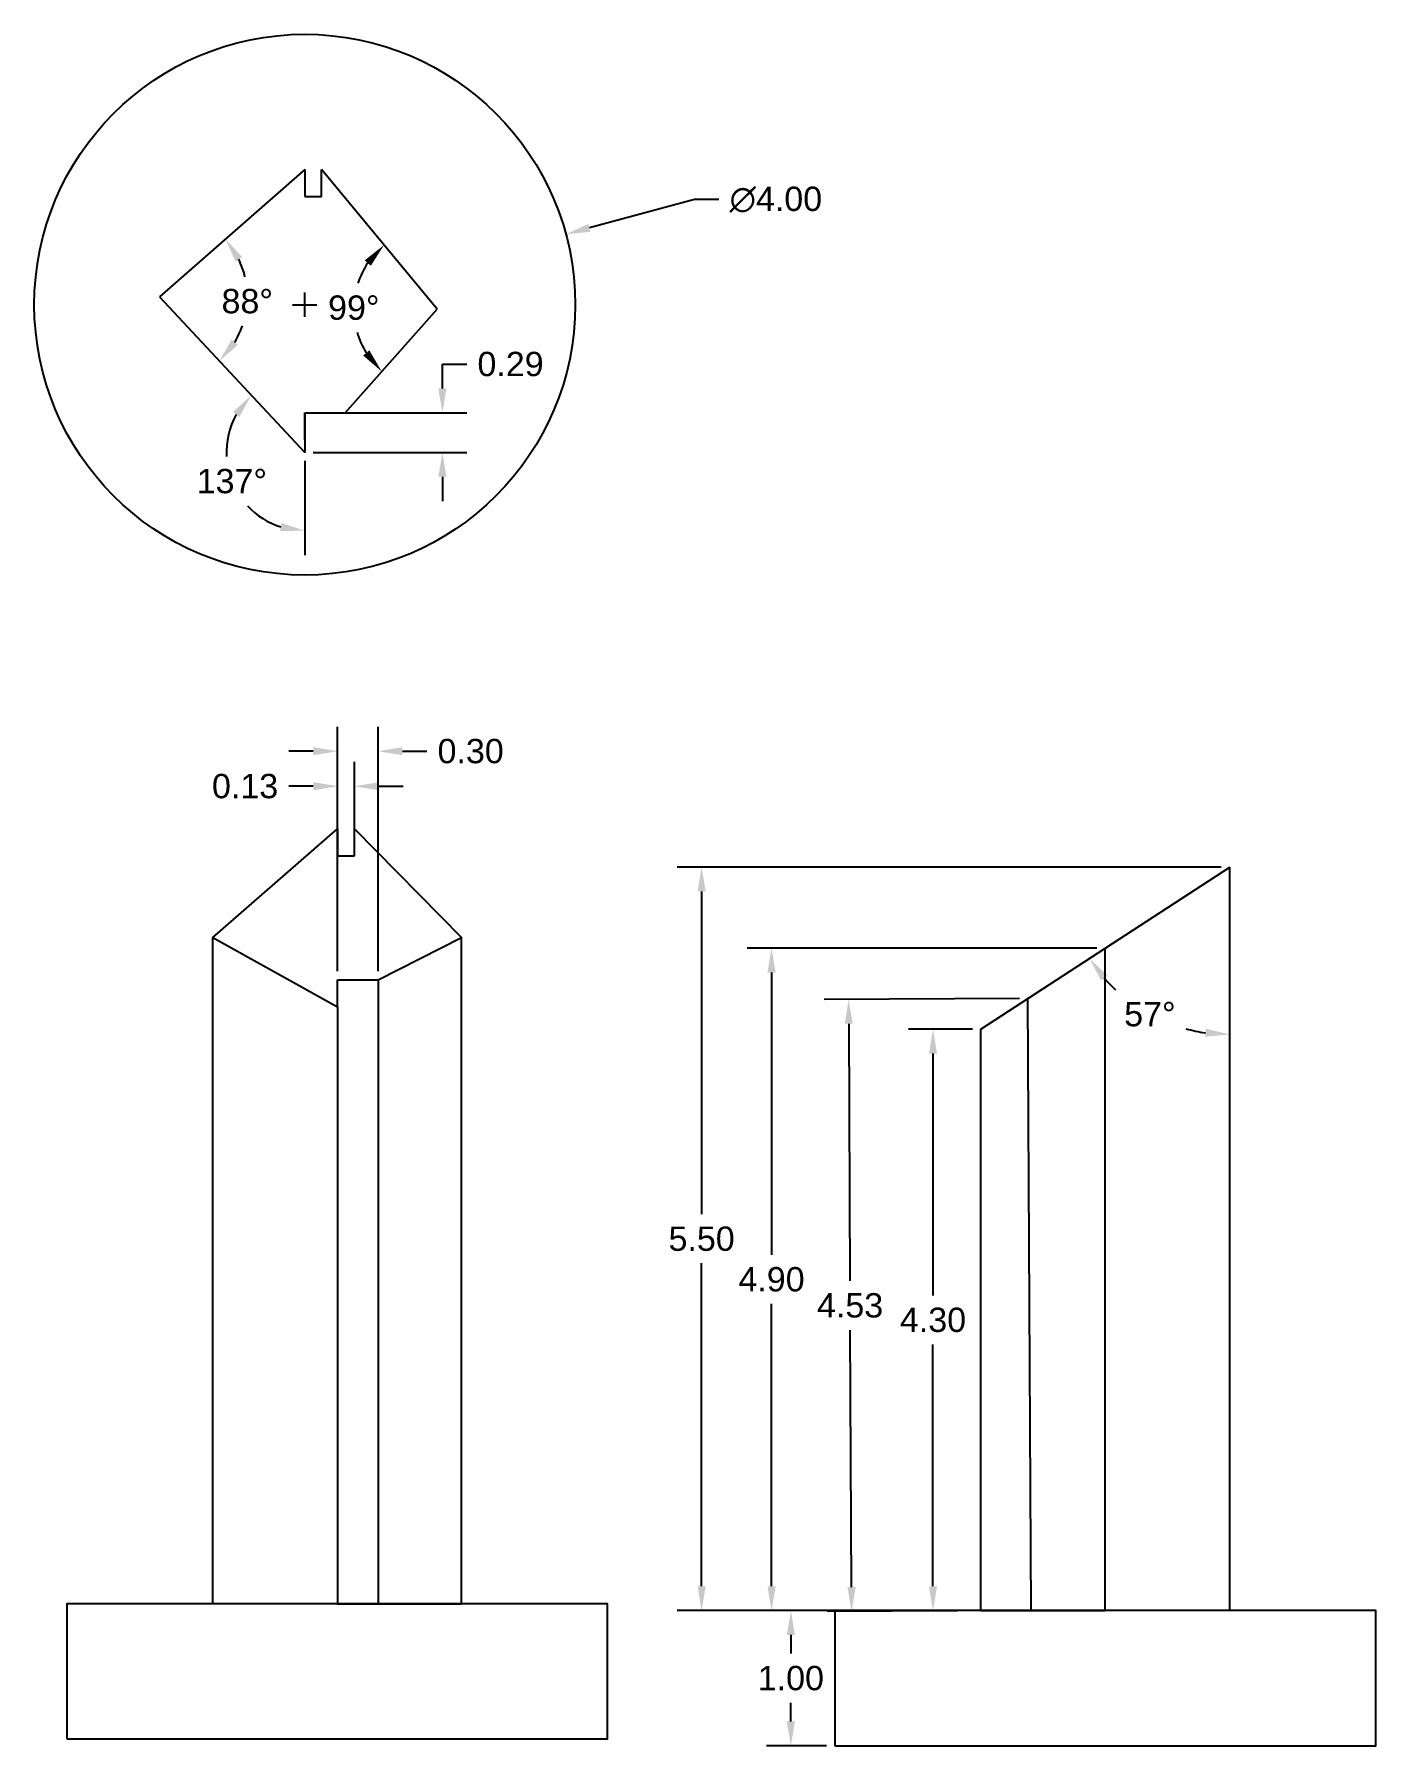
# Model space of a CAD drawing. Header units: centimetres. Extents: x 3.8 to 13.7, y 3.9 to 16.6.
import ezdxf

# ---------------------------------------------------------------- set-up
doc = ezdxf.new("R2010")
doc.units = ezdxf.units.CM
doc.header["$MEASUREMENT"] = 0
doc.styles.get("Standard").update_dxf_attribs({"font": 'arial.ttf'})
doc.dimstyles.get("Standard").update_dxf_attribs({"dimtxt": 0.18, "dimasz": 0.18, "dimexe": 0.18, "dimexo": 0.0625, "dimgap": 0.09, "dimtad": 0, "dimtih": 1, "dimtoh": 1, "dimzin": 0, "dimdsep": 46, "dimtxsty": 'Standard', "dimcen": 0.09, "dimadec": 0, "dimazin": 0, "dimtfac": 1, "dimtofl": 0, "dimtmove": 0, "dimatfit": 3, "dimfxl": 1, "dimtolj": 1, "dimtzin": 0, "dimarcsym": 0})

# ---------------------------------------------------------------- blocks, each defined once
blk = doc.blocks.new('*D1')
at = {"color": 0, "lineweight": -2, "transparency": 16777216}
for p, q in [((8.642, 15.386), (7.865, 15.177)), ((8.822, 15.386), (8.642, 15.386)), ((5.76, 14.519), (5.76, 14.699)), ((5.67, 14.609), (5.85, 14.609))]:
    blk.add_line(p, q, dxfattribs=at)
at = {"color": 0, "transparency": 16777216}
blk.add_solid([(7.857, 15.206), (7.872, 15.148), (7.691, 15.13)], dxfattribs=at)
at = {"layer": 'Defpoints', "color": 0, "transparency": 16777216}
for p in [(7.691, 15.13), (3.829, 14.089)]:
    blk.add_point(p, dxfattribs=at)
at = {"color": 0, "transparency": 16777216, "insert": (9.244, 15.386), "char_height": 0.18, "attachment_point": 5}
blk.add_mtext('\\A1;∅4.00', dxfattribs=at)
blk = doc.blocks.new('*D2')
at = {"color": 0, "lineweight": -2, "transparency": 16777216}
for p, q in [((9.618, 4.949), (9.175, 4.949)), ((9.355, 4.769), (9.355, 4.631)), ((9.355, 4.129), (9.355, 4.268)), ((9.618, 3.949), (9.175, 3.949))]:
    blk.add_line(p, q, dxfattribs=at)
at = {"color": 0, "transparency": 16777216}
for points in [[(9.325, 4.769), (9.385, 4.769), (9.355, 4.949)], [(9.325, 4.129), (9.385, 4.129), (9.355, 3.949)]]:
    blk.add_solid(points, dxfattribs=at)
at = {"layer": 'Defpoints', "color": 0, "transparency": 16777216}
for p in [(9.355, 4.949), (9.68, 4.949), (9.68, 3.949)]:
    blk.add_point(p, dxfattribs=at)
at = {"color": 0, "transparency": 16777216, "insert": (9.355, 4.449), "char_height": 0.18, "attachment_point": 5}
blk.add_mtext('\\A1;1.00', dxfattribs=at)
blk = doc.blocks.new('*D3')
at = {"color": 0, "lineweight": -2, "transparency": 16777216}
for p, q in [((10.698, 9.249), (10.226, 9.249)), ((10.406, 9.069), (10.406, 7.281)), ((10.406, 5.129), (10.406, 6.917)), ((10.698, 4.949), (10.226, 4.949))]:
    blk.add_line(p, q, dxfattribs=at)
at = {"color": 0, "transparency": 16777216}
for points in [[(10.376, 9.069), (10.436, 9.069), (10.406, 9.249)], [(10.376, 5.129), (10.436, 5.129), (10.406, 4.949)]]:
    blk.add_solid(points, dxfattribs=at)
at = {"layer": 'Defpoints', "color": 0, "transparency": 16777216}
for p in [(10.406, 9.249), (10.76, 9.249), (10.76, 4.949)]:
    blk.add_point(p, dxfattribs=at)
at = {"color": 0, "transparency": 16777216, "insert": (10.406, 7.099), "char_height": 0.18, "attachment_point": 5}
blk.add_mtext('\\A1;4.30', dxfattribs=at)
blk = doc.blocks.new('*D4')
at = {"color": 0, "lineweight": -2, "transparency": 16777216}
for p, q in [((11.046, 9.476), (9.602, 9.469)), ((9.783, 9.29), (9.792, 7.388)), ((9.804, 5.123), (9.794, 7.024)), ((11.068, 4.949), (9.624, 4.942))]:
    blk.add_line(p, q, dxfattribs=at)
at = {"color": 0, "transparency": 16777216}
for points in [[(9.813, 9.29), (9.753, 9.29), (9.782, 9.47)], [(9.834, 5.123), (9.774, 5.123), (9.804, 4.943)]]:
    blk.add_solid(points, dxfattribs=at)
at = {"layer": 'Defpoints', "color": 0, "transparency": 16777216}
for p in [(9.782, 9.47), (11.108, 9.476), (11.131, 4.949)]:
    blk.add_point(p, dxfattribs=at)
at = {"color": 0, "transparency": 16777216, "insert": (9.793, 7.206), "char_height": 0.18, "attachment_point": 5}
blk.add_mtext('\\A1;4.53', dxfattribs=at)
blk = doc.blocks.new('*D5')
at = {"color": 0, "lineweight": -2, "transparency": 16777216}
for p, q in [((11.618, 9.849), (9.032, 9.849)), ((9.212, 9.669), (9.212, 7.581)), ((9.212, 5.129), (9.212, 7.218)), ((11.618, 4.949), (9.032, 4.949))]:
    blk.add_line(p, q, dxfattribs=at)
at = {"color": 0, "transparency": 16777216}
for points in [[(9.182, 9.669), (9.242, 9.669), (9.212, 9.849)], [(9.182, 5.129), (9.242, 5.129), (9.212, 4.949)]]:
    blk.add_solid(points, dxfattribs=at)
at = {"layer": 'Defpoints', "color": 0, "transparency": 16777216}
for p in [(9.212, 9.849), (11.68, 9.849), (11.68, 4.949)]:
    blk.add_point(p, dxfattribs=at)
at = {"color": 0, "transparency": 16777216, "insert": (9.212, 7.399), "char_height": 0.18, "attachment_point": 5}
blk.add_mtext('\\A1;4.90', dxfattribs=at)
blk = doc.blocks.new('*D6')
at = {"color": 0, "lineweight": -2, "transparency": 16777216}
for p, q in [((12.538, 10.449), (8.515, 10.449)), ((8.695, 10.269), (8.695, 7.881)), ((8.695, 5.129), (8.695, 7.518)), ((12.538, 4.949), (8.515, 4.949))]:
    blk.add_line(p, q, dxfattribs=at)
at = {"color": 0, "transparency": 16777216}
for points in [[(8.665, 10.269), (8.725, 10.269), (8.695, 10.449)], [(8.665, 5.129), (8.725, 5.129), (8.695, 4.949)]]:
    blk.add_solid(points, dxfattribs=at)
at = {"layer": 'Defpoints', "color": 0, "transparency": 16777216}
for p in [(8.695, 10.449), (12.6, 10.449), (12.6, 4.949)]:
    blk.add_point(p, dxfattribs=at)
at = {"color": 0, "transparency": 16777216, "insert": (8.695, 7.699), "char_height": 0.18, "attachment_point": 5}
blk.add_mtext('\\A1;5.50', dxfattribs=at)
blk = doc.blocks.new('*D7')
at = {"color": 0, "lineweight": -2, "transparency": 16777216}
for start, end in [(221.444, 227.1164), (254.8632, 261.6674)]:
    blk.add_arc((12.6, 10.449), 1.239, start, end, dxfattribs=at)
at = {"color": 0, "transparency": 16777216}
for points in [[(11.648, 9.611), (11.696, 9.648), (11.563, 9.773)], [(12.423, 9.254), (12.419, 9.194), (12.6, 9.211)]]:
    blk.add_solid(points, dxfattribs=at)
at = {"layer": 'Defpoints', "color": 0, "transparency": 16777216}
for p in [(12.6, 10.449), (12.6, 10.449), (11.839, 9.472), (10.76, 9.249), (12.6, 4.949)]:
    blk.add_point(p, dxfattribs=at)
at = {"color": 0, "transparency": 16777216, "insert": (12.01, 9.36), "char_height": 0.18, "attachment_point": 5}
blk.add_mtext('\\A1;57°', dxfattribs=at)
blk = doc.blocks.new('*D8')
at = {"color": 0, "lineweight": -2, "transparency": 16777216}
for p, q in [((6.003, 9.678), (6.003, 11.486)), ((6.303, 9.678), (6.303, 11.486)), ((5.823, 11.306), (5.643, 11.306)), ((6.483, 11.306), (6.663, 11.306))]:
    blk.add_line(p, q, dxfattribs=at)
at = {"color": 0, "transparency": 16777216}
for points in [[(5.823, 11.336), (5.823, 11.276), (6.003, 11.306)], [(6.483, 11.336), (6.483, 11.276), (6.303, 11.306)]]:
    blk.add_solid(points, dxfattribs=at)
at = {"layer": 'Defpoints', "color": 0, "transparency": 16777216}
for p in [(6.303, 11.306), (6.003, 9.615), (6.303, 9.615)]:
    blk.add_point(p, dxfattribs=at)
at = {"color": 0, "transparency": 16777216, "insert": (6.987, 11.306), "char_height": 0.18, "attachment_point": 5}
blk.add_mtext('\\A1;0.30', dxfattribs=at)
blk = doc.blocks.new('*D9')
at = {"color": 0, "lineweight": -2, "transparency": 16777216}
for p, q in [((6.003, 10.593), (6.003, 11.227)), ((6.128, 10.593), (6.128, 11.227)), ((5.823, 11.047), (5.643, 11.047)), ((6.308, 11.047), (6.488, 11.047))]:
    blk.add_line(p, q, dxfattribs=at)
at = {"color": 0, "transparency": 16777216}
for points in [[(5.823, 11.077), (5.823, 11.017), (6.003, 11.047)], [(6.308, 11.077), (6.308, 11.017), (6.128, 11.047)]]:
    blk.add_solid(points, dxfattribs=at)
at = {"layer": 'Defpoints', "color": 0, "transparency": 16777216}
for p in [(6.003, 11.047), (6.003, 10.531), (6.128, 10.531)]:
    blk.add_point(p, dxfattribs=at)
at = {"color": 0, "transparency": 16777216, "insert": (5.319, 11.047), "char_height": 0.18, "attachment_point": 5}
blk.add_mtext('\\A1;0.13', dxfattribs=at)
blk = doc.blocks.new('*D10')
at = {"color": 0, "lineweight": -2, "transparency": 16777216}
for p, q in [((6.778, 13.989), (6.778, 14.169)), ((6.778, 14.169), (6.958, 14.169)), ((5.822, 13.809), (6.958, 13.809)), ((5.822, 13.516), (6.958, 13.516)), ((6.778, 13.336), (6.778, 13.156))]:
    blk.add_line(p, q, dxfattribs=at)
at = {"color": 0, "transparency": 16777216}
for points in [[(6.748, 13.989), (6.808, 13.989), (6.778, 13.809)], [(6.748, 13.336), (6.808, 13.336), (6.778, 13.516)]]:
    blk.add_solid(points, dxfattribs=at)
at = {"layer": 'Defpoints', "color": 0, "transparency": 16777216}
for p in [(5.76, 13.809), (6.778, 13.809), (5.76, 13.516)]:
    blk.add_point(p, dxfattribs=at)
at = {"color": 0, "transparency": 16777216, "insert": (7.282, 14.169), "char_height": 0.18, "attachment_point": 5}
blk.add_mtext('\\A1;0.29', dxfattribs=at)
blk = doc.blocks.new('*D11')
at = {"color": 0, "lineweight": -2, "transparency": 16777216}
for start, end in [(13.3009, 25.3636), (328.9462, 340.7715)]:
    blk.add_arc((4.685, 14.666), 0.65, start, end, dxfattribs=at)
at = {"color": 0, "transparency": 16777216}
for points in [[(5.248, 14.928), (5.298, 14.961), (5.174, 15.095)], [(5.266, 14.312), (5.219, 14.35), (5.129, 14.191)]]:
    blk.add_solid(points, dxfattribs=at)
at = {"layer": 'Defpoints', "color": 0, "transparency": 16777216}
for p in [(5.76, 15.609), (4.685, 14.666), (4.685, 14.666), (5.305, 14.47), (5.76, 13.516)]:
    blk.add_point(p, dxfattribs=at)
at = {"color": 0, "transparency": 16777216, "insert": (5.335, 14.634), "char_height": 0.18, "attachment_point": 5}
blk.add_mtext('\\A1;88°', dxfattribs=at)
blk = doc.blocks.new('*D12')
at = {"color": 0, "lineweight": -2, "transparency": 16777216}
for start, end in [(146.3833, 161.8112), (196.0987, 211.6195)]:
    blk.add_arc((6.74, 14.576), 0.617, start, end, dxfattribs=at)
at = {"color": 0, "transparency": 16777216}
for points in [[(6.204, 14.937), (6.249, 14.897), (6.347, 15.051)], [(6.238, 14.271), (6.192, 14.233), (6.33, 14.114)]]:
    blk.add_solid(points, dxfattribs=at)
at = {"layer": 'Defpoints', "color": 0, "transparency": 16777216}
for p in [(5.885, 15.609), (6.152, 14.761), (6.74, 14.576), (6.74, 14.576), (6.06, 13.809)]:
    blk.add_point(p, dxfattribs=at)
at = {"color": 0, "transparency": 16777216, "insert": (6.123, 14.586), "char_height": 0.18, "attachment_point": 5}
blk.add_mtext('\\A1;99°', dxfattribs=at)
blk = doc.blocks.new('*D13')
at = {"color": 0, "lineweight": -2, "transparency": 16777216}
blk.add_line((5.76, 13.453), (5.76, 12.757), dxfattribs=at)
for start, end in [(150.9282, 183.0048), (222.9365, 252.109)]:
    blk.add_arc((5.76, 13.516), 0.579, start, end, dxfattribs=at)
at = {"color": 0, "transparency": 16777216}
for points in [[(5.23, 13.815), (5.277, 13.778), (5.365, 13.939)], [(5.587, 12.994), (5.577, 12.935), (5.76, 12.937)]]:
    blk.add_solid(points, dxfattribs=at)
at = {"layer": 'Defpoints', "color": 0, "transparency": 16777216}
for p in [(4.685, 14.666), (5.76, 13.809), (5.181, 13.529), (5.76, 13.516), (5.76, 13.516)]:
    blk.add_point(p, dxfattribs=at)
at = {"color": 0, "transparency": 16777216, "insert": (5.221, 13.303), "char_height": 0.18, "attachment_point": 5}
blk.add_mtext('\\A1;137°', dxfattribs=at)

msp = doc.modelspace()

# ---------------------------------------------------------------- linework, layer by layer
for p, q in [((5.76, 15.609), (4.685, 14.666)), ((5.76, 15.609), (5.76, 15.409)), ((5.885, 15.409), (5.885, 15.609)), ((6.74, 14.576), (5.885, 15.609)), ((5.76, 15.409), (5.885, 15.409)), ((4.685, 14.666), (5.76, 13.516)), ((6.06, 13.809), (6.74, 14.576)), ((5.76, 13.609), (5.76, 13.809)), ((5.76, 13.809), (6.06, 13.809)), ((5.76, 13.809), (5.76, 13.516)), ((5.08, 9.927), (6.003, 10.731)), ((6.003, 10.731), (6.003, 10.531)), ((6.128, 10.531), (6.128, 10.731)), ((6.128, 10.731), (6.92, 9.927)), ((6.003, 10.531), (6.128, 10.531)), ((10.76, 9.249), (12.6, 10.449)), ((12.6, 4.949), (12.6, 10.449)), ((5.08, 5), (5.08, 9.927)), ((5.08, 9.927), (6.003, 9.415)), ((6.303, 9.615), (6.92, 9.927)), ((6.92, 5), (6.92, 9.927)), ((12.6, 4.949), (12.6, 9.876)), ((11.68, 4.949), (11.68, 9.849)), ((6.003, 9.415), (6.003, 9.615)), ((6.003, 9.615), (6.303, 9.615)), ((6.303, 9.615), (6.303, 5)), ((6.003, 9.415), (6.003, 5)), ((11.131, 4.949), (11.108, 9.476)), ((10.76, 4.949), (10.76, 9.249)), ((6, 5), (5.08, 5)), ((6, 5), (6.92, 5)), ((12.6, 4.949), (10.76, 4.949)), ((10.76, 4.949), (11.185, 4.949)), ((11.185, 4.949), (11.131, 4.949)), ((11.185, 4.949), (11.68, 4.949)), ((11.185, 4.949), (11.185, 4.949)), ((11.185, 4.949), (11.185, 4.949)), ((11.185, 4.949), (11.185, 4.949))]:
    msp.add_line(p, q)
for points in [[(4, 4), (8, 4), (8, 5), (4, 5)], [(9.68, 3.949), (13.68, 3.949), (13.68, 4.949), (9.68, 4.949)], [(9.68, 3.949), (13.68, 3.949), (13.68, 4.949), (9.68, 4.949)]]:
    msp.add_lwpolyline(points, close=True)
msp.add_circle((5.76, 14.609), 2)

# ---------------------------------------------------------------- dimensions: what is measured, and where the dimension line sits
for base, line1, line2, picture, middle in [((5.305, 14.47), ((4.685, 14.666), (5.76, 13.516)), ((5.76, 15.609), (4.685, 14.666)), '*D11', (5.335, 14.634)), ((6.152, 14.761), ((6.06, 13.809), (6.74, 14.576)), ((6.74, 14.576), (5.885, 15.609)), '*D12', (6.123, 14.586)), ((5.181, 13.529), ((4.685, 14.666), (5.76, 13.516)), ((5.76, 13.809), (5.76, 13.516)), '*D13', (5.221, 13.303)), ((11.839, 9.472), ((12.6, 4.949), (12.6, 10.449)), ((10.76, 9.249), (12.6, 10.449)), '*D7', (12.01, 9.36))]:
    dim = msp.add_angular_dim_2l(base=base, line1=line1, line2=line2, dimstyle='Standard')
    dim.commit()
    dim.dimension.update_dxf_attribs({"geometry": picture, "text_midpoint": middle})
dim = msp.add_diameter_dim_2p(p1=(3.829, 14.089), p2=(7.691, 15.13), dimstyle='Standard')
dim.commit()
dim.dimension.update_dxf_attribs({"geometry": '*D1', "text_midpoint": (9.244, 15.386), "dimtype": 163})
for base, p1, p2, picture, middle in [((6.778, 13.809), (5.76, 13.516), (5.76, 13.809), '*D10', (7.282, 14.169)), ((8.695, 10.449), (12.6, 4.949), (12.6, 10.449), '*D6', (8.695, 7.699)), ((9.212, 9.849), (11.68, 4.949), (11.68, 9.849), '*D5', (9.212, 7.399)), ((10.406, 9.249), (10.76, 4.949), (10.76, 9.249), '*D3', (10.406, 7.099)), ((9.355, 4.949), (9.68, 3.949), (9.68, 4.949), '*D2', (9.355, 4.449))]:
    dim = msp.add_linear_dim(base=base, p1=p1, p2=p2, angle=90, dimstyle='Standard')
    dim.commit()
    dim.dimension.update_dxf_attribs({"geometry": picture, "text_midpoint": middle})
for base, p1, p2, picture, middle in [((6.303, 11.306), (6.003, 9.615), (6.303, 9.615), '*D8', (6.987, 11.306)), ((6.003169044, 11.047435938), (6.128169044, 10.530734334), (6.003169044, 10.530734334), '*D9', (5.319390054, 11.047435938))]:
    dim = msp.add_linear_dim(base=base, p1=p1, p2=p2, dimstyle='Standard')
    dim.commit()
    dim.dimension.update_dxf_attribs({"geometry": picture, "text_midpoint": middle})
dim = msp.add_aligned_dim(p1=(11.131, 4.949), p2=(11.108, 9.476), distance=1.326, dimstyle='Standard')
dim.commit()
dim.dimension.update_dxf_attribs({"geometry": '*D4', "text_midpoint": (9.793, 7.206)})

doc.saveas('drawing.dxf')
